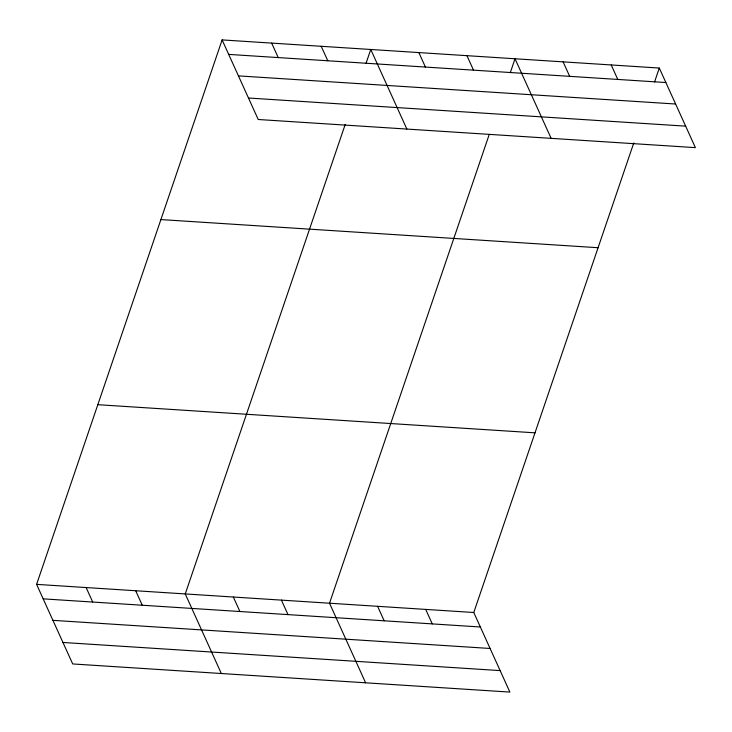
<?xml version="1.0" encoding="UTF-8"?>
<svg xmlns="http://www.w3.org/2000/svg" width="732" height="732" viewBox="0 0 732 732"><rect width="100%" height="100%" fill="white"/><g stroke="black" fill="none" stroke-linecap="round" stroke-linejoin="round"><path stroke-width="1.1" d="M633.793 142.905L473.778 612.501L509.884 692.088L72.706 663.951L36.6 584.365L222.116 39.912L659.294 68.049L695.4 147.635L258.222 119.499L222.116 39.912M345.248 124.339L185.242 593.936L221.339 673.522M366.018 63.382L370.758 49.474L406.864 129.061M489.159 134.697L329.51 603.223L365.616 682.8M510.296 72.66L515.026 58.761L551.132 138.348M654.564 81.947L659.294 68.049M228.686 54.397L665.873 82.533M238.431 75.881L675.618 104.017M248.477 98.015L685.655 126.151M160.894 219.582L598.081 247.718M97.823 404.695L535.001 432.832M36.6 584.365L473.778 612.501M43.17 598.858L480.357 626.995M52.914 620.343L490.101 648.47M62.961 642.467L500.139 670.604M611.211 64.956L617.781 79.44M563.118 61.854L569.688 76.348M466.943 55.669L473.513 70.153M418.85 52.576L425.42 67.06M321.211 46.29L327.78 60.774M271.663 43.097L278.233 57.59M425.695 609.408L432.264 623.893M377.602 606.316L384.172 620.8M281.417 600.121L287.996 614.615M233.334 597.028L239.904 611.513M135.695 590.742L142.264 605.236M86.147 587.558L92.717 602.043"/></g></svg>
